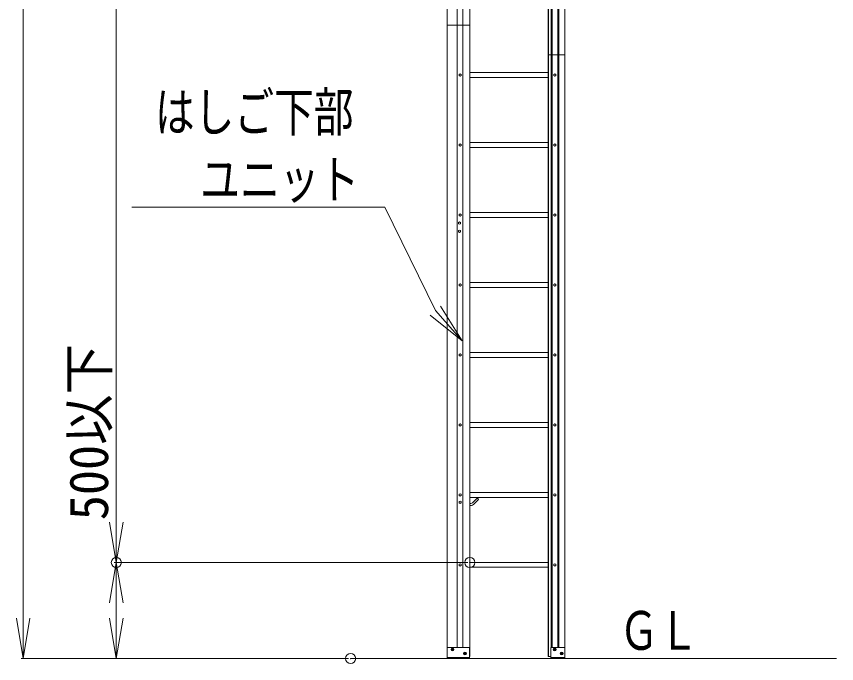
# Model space of a CAD drawing. Units: millimetres, scale not verified. Extents: x -20007 to 19993, y -13850 to 13850.
# Drawn here: x 2838 to 6897, y -7939 to -4739 of the extents above; entities that cross this region are included whole.
import ezdxf
from ezdxf.enums import TextEntityAlignment as Align

# ---------------------------------------------------------------- set-up
doc = ezdxf.new("R2010")
doc.units = ezdxf.units.MM
doc.header["$LTSCALE"] = 100
doc.header["$PDMODE"] = 32
doc.header["$PDSIZE"] = 50
for name, color, linetype, lineweight in [('0-3_0', 7, 'Continuous', 9), ('0-7_下部ユニット', 7, 'Continuous', 9), ('0-9_TEXT', 7, 'Continuous', 9), ('0-D_Defpoints', 7, 'Continuous', 9), ('1-1_中間ユニット', 6, 'Continuous', 9), ('1-5_SUNPO', 3, 'Continuous', 9)]:
    doc.layers.add(name, color=color, linetype=linetype, lineweight=lineweight)
doc.styles.add('ＭＳ ゴシック', font='')
doc.styles.get('ＭＳ ゴシック').set_extended_font_data('MS Gothic')

# ---------------------------------------------------------------- blocks, each defined once
blk = doc.blocks.new('Region476')
at = {"layer": '0-D_Defpoints'}
blk.add_circle((5502.1, -7105.2), 5, dxfattribs=at)
blk = doc.blocks.new('Region477')
at = {"layer": '0-D_Defpoints'}
blk.add_lwpolyline([(5507.1, -7108.1), (5507.1, -7102.3), (5502.1, -7099.4), (5497.1, -7102.3), (5497.1, -7108.1), (5502.1, -7111)], close=True, dxfattribs=at)
blk = doc.blocks.new('Region478')
at = {"layer": '0-D_Defpoints'}
blk.add_lwpolyline([(5507.1, -7454.1), (5507.1, -7448.3), (5502.1, -7445.4), (5497.1, -7448.3), (5497.1, -7454.1), (5502.1, -7457)], close=True, dxfattribs=at)
blk = doc.blocks.new('Region479')
at = {"layer": '0-D_Defpoints'}
blk.add_circle((5502.1, -7451.2), 5, dxfattribs=at)
blk = doc.blocks.new('Region480')
at = {"layer": '0-D_Defpoints'}
blk.add_circle((5034.1, -7105.2), 5, dxfattribs=at)
blk = doc.blocks.new('Region481')
at = {"layer": '0-D_Defpoints'}
blk.add_lwpolyline([(5029.1, -7102.3), (5029.1, -7108.1), (5034.1, -7111), (5039.1, -7108.1), (5039.1, -7102.3), (5034.1, -7099.4)], close=True, dxfattribs=at)
blk = doc.blocks.new('Region482')
at = {"layer": '0-D_Defpoints'}
blk.add_lwpolyline([(5029.1, -7138.3), (5029.1, -7144.1), (5034.1, -7147), (5039.1, -7144.1), (5039.1, -7138.3), (5034.1, -7135.4)], close=True, dxfattribs=at)
blk = doc.blocks.new('Region483')
at = {"layer": '0-D_Defpoints'}
blk.add_circle((5034.1, -7141.2), 5, dxfattribs=at)
blk = doc.blocks.new('Region484')
at = {"layer": '0-D_Defpoints'}
blk.add_circle((5034.1, -7451.2), 5, dxfattribs=at)
blk = doc.blocks.new('Region485')
at = {"layer": '0-D_Defpoints'}
blk.add_lwpolyline([(5029.1, -7448.3), (5029.1, -7454.1), (5034.1, -7457), (5039.1, -7454.1), (5039.1, -7448.3), (5034.1, -7445.4)], close=True, dxfattribs=at)
blk = doc.blocks.new('Region486')
at = {"layer": '0-D_Defpoints'}
blk.add_lwpolyline([(5507.1, -6070.1), (5507.1, -6064.3), (5502.1, -6061.4), (5497.1, -6064.3), (5497.1, -6070.1), (5502.1, -6073)], close=True, dxfattribs=at)
blk = doc.blocks.new('Region487')
at = {"layer": '0-D_Defpoints'}
blk.add_circle((5502.1, -6067.2), 5, dxfattribs=at)
blk = doc.blocks.new('Region488')
at = {"layer": '0-D_Defpoints'}
blk.add_circle((5502.1, -6413.2), 5, dxfattribs=at)
blk = doc.blocks.new('Region489')
at = {"layer": '0-D_Defpoints'}
blk.add_lwpolyline([(5507.1, -6416.1), (5507.1, -6410.3), (5502.1, -6407.4), (5497.1, -6410.3), (5497.1, -6416.1), (5502.1, -6419)], close=True, dxfattribs=at)
blk = doc.blocks.new('Region490')
at = {"layer": '0-D_Defpoints'}
blk.add_lwpolyline([(5507.1, -6762.1), (5507.1, -6756.3), (5502.1, -6753.4), (5497.1, -6756.3), (5497.1, -6762.1), (5502.1, -6765)], close=True, dxfattribs=at)
blk = doc.blocks.new('Region491')
at = {"layer": '0-D_Defpoints'}
blk.add_circle((5502.1, -6759.2), 5, dxfattribs=at)
blk = doc.blocks.new('Region492')
at = {"layer": '0-D_Defpoints'}
blk.add_lwpolyline([(5025.1, -5798.3), (5025.1, -5804.1), (5030.1, -5807), (5035.1, -5804.1), (5035.1, -5798.3), (5030.1, -5795.4)], close=True, dxfattribs=at)
blk = doc.blocks.new('Region493')
at = {"layer": '0-D_Defpoints'}
blk.add_circle((5030.1, -5801.2), 5, dxfattribs=at)
blk = doc.blocks.new('Region494')
at = {"layer": '0-D_Defpoints'}
blk.add_circle((5030.1, -5761.2), 5, dxfattribs=at)
blk = doc.blocks.new('Region495')
at = {"layer": '0-D_Defpoints'}
blk.add_lwpolyline([(5025.1, -5758.3), (5025.1, -5764.1), (5030.1, -5767), (5035.1, -5764.1), (5035.1, -5758.3), (5030.1, -5755.4)], close=True, dxfattribs=at)
blk = doc.blocks.new('Region496')
at = {"layer": '0-D_Defpoints'}
blk.add_circle((5034.1, -6067.2), 5, dxfattribs=at)
blk = doc.blocks.new('Region497')
at = {"layer": '0-D_Defpoints'}
blk.add_lwpolyline([(5029.1, -6064.3), (5029.1, -6070.1), (5034.1, -6073), (5039.1, -6070.1), (5039.1, -6064.3), (5034.1, -6061.4)], close=True, dxfattribs=at)
blk = doc.blocks.new('Region498')
at = {"layer": '0-D_Defpoints'}
blk.add_lwpolyline([(5029.1, -6410.3), (5029.1, -6416.1), (5034.1, -6419), (5039.1, -6416.1), (5039.1, -6410.3), (5034.1, -6407.4)], close=True, dxfattribs=at)
blk = doc.blocks.new('Region499')
at = {"layer": '0-D_Defpoints'}
blk.add_circle((5034.1, -6413.2), 5, dxfattribs=at)
blk = doc.blocks.new('Region500')
at = {"layer": '0-D_Defpoints'}
blk.add_circle((5034.1, -6759.2), 5, dxfattribs=at)
blk = doc.blocks.new('Region501')
at = {"layer": '0-D_Defpoints'}
blk.add_lwpolyline([(5029.1, -6756.3), (5029.1, -6762.1), (5034.1, -6765), (5039.1, -6762.1), (5039.1, -6756.3), (5034.1, -6753.4)], close=True, dxfattribs=at)
blk = doc.blocks.new('Region590')
at = {"layer": '0-D_Defpoints'}
blk.add_circle((5502.1, -5029.2), 5, dxfattribs=at)
blk = doc.blocks.new('Region591')
at = {"layer": '0-D_Defpoints'}
blk.add_lwpolyline([(5507.1, -5032.1), (5507.1, -5026.3), (5502.1, -5023.4), (5497.1, -5026.3), (5497.1, -5032.1), (5502.1, -5035)], close=True, dxfattribs=at)
blk = doc.blocks.new('Region592')
at = {"layer": '0-D_Defpoints'}
blk.add_lwpolyline([(5507.1, -5378.1), (5507.1, -5372.3), (5502.1, -5369.4), (5497.1, -5372.3), (5497.1, -5378.1), (5502.1, -5381)], close=True, dxfattribs=at)
blk = doc.blocks.new('Region593')
at = {"layer": '0-D_Defpoints'}
blk.add_circle((5502.1, -5375.2), 5, dxfattribs=at)
blk = doc.blocks.new('Region594')
at = {"layer": '0-D_Defpoints'}
blk.add_circle((5502.1, -5721.2), 5, dxfattribs=at)
blk = doc.blocks.new('Region595')
at = {"layer": '0-D_Defpoints'}
blk.add_lwpolyline([(5507.1, -5724.1), (5507.1, -5718.3), (5502.1, -5715.4), (5497.1, -5718.3), (5497.1, -5724.1), (5502.1, -5727)], close=True, dxfattribs=at)
blk = doc.blocks.new('Region598')
at = {"layer": '0-D_Defpoints'}
blk.add_lwpolyline([(5029.1, -5026.3), (5029.1, -5032.1), (5034.1, -5035), (5039.1, -5032.1), (5039.1, -5026.3), (5034.1, -5023.4)], close=True, dxfattribs=at)
blk = doc.blocks.new('Region599')
at = {"layer": '0-D_Defpoints'}
blk.add_circle((5034.1, -5029.2), 5, dxfattribs=at)
blk = doc.blocks.new('Region600')
at = {"layer": '0-D_Defpoints'}
blk.add_circle((5034.1, -5375.2), 5, dxfattribs=at)
blk = doc.blocks.new('Region601')
at = {"layer": '0-D_Defpoints'}
blk.add_lwpolyline([(5029.1, -5372.3), (5029.1, -5378.1), (5034.1, -5381), (5039.1, -5378.1), (5039.1, -5372.3), (5034.1, -5369.4)], close=True, dxfattribs=at)
blk = doc.blocks.new('Region602')
at = {"layer": '0-D_Defpoints'}
blk.add_circle((5034.1, -5721.2), 5, dxfattribs=at)
blk = doc.blocks.new('Region603')
at = {"layer": '0-D_Defpoints'}
blk.add_lwpolyline([(5029.1, -5718.3), (5029.1, -5724.1), (5034.1, -5727), (5039.1, -5724.1), (5039.1, -5718.3), (5034.1, -5715.4)], close=True, dxfattribs=at)
blk = doc.blocks.new('_OPEN')
at = {"layer": '0-3_0', "color": 3}
blk.add_line((0, 0), (-100, 0), dxfattribs=at)
blk.add_lwpolyline([(-100, 16.67), (0, 0), (-100, -16.67)], dxfattribs=at)

msp = doc.modelspace()

# ---------------------------------------------------------------- linework, layer by layer
at = {"layer": '0-3_0', "color": 4}
msp.add_line((6896.7, -7914.2), (4492.2, -7914.2), dxfattribs=at)
at = {"layer": '0-7_下部ユニット'}
for p, q in [((4969.9, -7904.2), (4969.9, -4783.2)), ((4969.9, -4783.2), (5081.9, -4783.2)), ((4969.9, -4783.2), (5081.9, -4783.2)), ((5019.1, -7859.2), (5019.1, -4783.2)), ((5046.6, -7859.2), (5046.6, -4783.2)), ((5081.9, -4783.2), (5081.9, -7904.2)), ((5469.8, -4929.2), (5469.8, -7904.2)), ((5552.1, -4929.2), (5469.8, -4929.2)), ((5552.1, -4929.2), (5469.8, -4929.2)), ((5471.3, -4929.2), (5471.3, -7904.2)), ((5484.6, -4929.2), (5484.6, -7859.2)), ((5489.6, -4929.2), (5489.6, -7859.2)), ((5517.1, -4929.2), (5517.1, -7859.2)), ((5522.1, -4929.2), (5522.1, -7859.2)), ((5552.1, -4929.2), (5552.1, -7904.2)), ((5469.8, -5017.2), (5081.9, -5017.2)), ((5469.8, -5041.2), (5081.9, -5041.2)), ((5469.8, -5363.2), (5081.9, -5363.2)), ((5469.8, -5387.2), (5081.9, -5387.2)), ((5469.8, -5709.2), (5081.9, -5709.2)), ((5469.8, -5733.2), (5081.9, -5733.2)), ((5469.8, -6055.2), (5081.9, -6055.2)), ((5469.8, -6079.2), (5081.9, -6079.2)), ((5469.8, -6401.2), (5081.9, -6401.2)), ((5469.8, -6425.2), (5081.9, -6425.2)), ((5469.8, -6747.2), (5081.9, -6747.2)), ((5469.8, -6771.2), (5081.9, -6771.2)), ((5469.8, -7093.2), (5081.9, -7093.2)), ((5469.8, -7117.2), (5081.9, -7117.2)), ((5116.8, -7122.5), (5095.6, -7143.6)), ((5123.8, -7129.6), (5103.5, -7149.9)), ((5123.8, -7125.3), (5121, -7122.5)), ((5081.9, -7147.2), (5087, -7147.2)), ((5081.9, -7157.2), (5085.9, -7157.2)), ((5469.8, -7439.2), (5081.9, -7439.2)), ((5469.8, -7463.2), (5081.9, -7463.2)), ((4969.9, -7914.2), (4969.9, -7859.2)), ((4969.9, -7859.2), (5080.9, -7859.2)), ((4993.7, -7867.7), (4996.2, -7866.3)), ((4993.7, -7867.7), (4993.7, -7870.6)), ((4993.7, -7870.6), (4996.2, -7872.1)), ((4998.7, -7867.7), (4996.2, -7866.3)), ((4998.7, -7870.6), (4996.2, -7872.1)), ((4998.7, -7867.7), (4998.7, -7870.6)), ((5080.9, -7859.2), (5080.9, -7914.2)), ((5482.1, -7859.2), (5482.1, -7914.2)), ((5552.1, -7859.2), (5482.1, -7859.2)), ((5499.6, -7867.7), (5502.1, -7866.3)), ((5499.6, -7867.7), (5499.6, -7870.6)), ((5499.6, -7870.6), (5502.1, -7872.1)), ((5504.6, -7867.7), (5502.1, -7866.3)), ((5504.6, -7870.6), (5502.1, -7872.1)), ((5504.6, -7867.7), (5504.6, -7870.6)), ((5552.1, -7859.2), (5552.1, -7914.2)), ((4969.9, -7909.2), (5080.9, -7909.2)), ((5055.4, -7887.7), (5057.9, -7886.3)), ((5055.4, -7887.7), (5055.4, -7890.6)), ((5055.4, -7890.6), (5057.9, -7892.1)), ((5060.4, -7887.7), (5057.9, -7886.3)), ((5060.4, -7890.6), (5057.9, -7892.1)), ((5060.4, -7887.7), (5060.4, -7890.6)), ((5080.9, -7904.2), (5081.9, -7904.2)), ((5482.1, -7904.2), (5469.8, -7904.2)), ((5552.1, -7909.2), (5482.1, -7909.2)), ((5533.9, -7887.7), (5536.4, -7886.3)), ((5533.9, -7887.7), (5533.9, -7890.6)), ((5533.9, -7890.6), (5536.4, -7892.1)), ((5538.9, -7887.7), (5536.4, -7886.3)), ((5538.9, -7890.6), (5536.4, -7892.1)), ((5538.9, -7887.7), (5538.9, -7890.6)), ((5080.9, -7914.2), (4969.9, -7914.2)), ((5482.1, -7914.2), (5552.1, -7914.2))]:
    msp.add_line(p, q, dxfattribs=at)
for centre, radius in [((4996.2, -7869.2), 7), ((4996.2, -7869.2), 4.36), ((4996.2, -7869.2), 2.89), ((5502.1, -7869.2), 7), ((5502.1, -7869.2), 4.36), ((5502.1, -7869.2), 2.89), ((5057.9, -7889.2), 7), ((5057.9, -7889.2), 4.36), ((5057.9, -7889.2), 2.89), ((5536.4, -7889.2), 7), ((5536.4, -7889.2), 4.36), ((5536.4, -7889.2), 2.89)]:
    msp.add_circle(centre, radius, dxfattribs=at)
for centre, radius, start, end in [((5118.9, -7124.6), 3, 45, 135), ((5121.7, -7127.4), 3, 315, 45), ((5085.9, -7132.2), 25, 270, 315), ((5085.5, -7131.3), 16, 275.5911, 309.4089)]:
    msp.add_arc(centre, radius, start, end, dxfattribs=at)
at = {"layer": '0-9_TEXT'}
msp.add_lwpolyline([(3410.4, -5683.2), (4661.4, -5683.2), (4911.4, -6193.7)], dxfattribs=at)
at = {"layer": '0-D_Defpoints'}
for p in [(3332.9, -7439.2), (5081.9, -7439.2), (4492.2, -7914.2)]:
    msp.add_point(p, dxfattribs=at)
at = {"layer": '1-1_中間ユニット'}
for p, q in [((4969.9, -4783.2), (4969.9, -1323.2)), ((5019.1, -4783.2), (5019.1, -1323.2)), ((5046.6, -4783.2), (5046.6, -1323.2)), ((5081.9, -1323.2), (5081.9, -4783.2)), ((5469.8, -1469.2), (5469.8, -4929.2)), ((5471.3, -1469.2), (5471.3, -4929.2)), ((5484.6, -1469.2), (5484.6, -4929.2)), ((5489.6, -1469.2), (5489.6, -4929.2)), ((5517.1, -1469.2), (5517.1, -4929.2)), ((5522.1, -1469.2), (5522.1, -4929.2)), ((5552.1, -1469.2), (5552.1, -4929.2))]:
    msp.add_line(p, q, dxfattribs=at)
at = {"layer": '1-5_SUNPO'}
for p, q in [((2871.8, -7714.2), (2871.8, 1206.8)), ((3332.9, -7239.2), (3332.9, 664.8)), ((3332.9, -7439.2), (3332.9, -6400.7)), ((5071.9, -7439.2), (3322.9, -7439.2)), ((5071.9, -7439.2), (3322.9, -7439.2)), ((3332.9, -7714.2), (3332.9, -7639.2)), ((4482.2, -7914.2), (2861.8, -7914.2)), ((4482.2, -7914.2), (3322.9, -7914.2))]:
    msp.add_line(p, q, dxfattribs=at)

# ---------------------------------------------------------------- block references
at = {"layer": '0-9_TEXT', "xscale": 2, "yscale": 2, "rotation": 311.4018}
msp.add_blockref('_OPEN', (5043.7, -6343.7), dxfattribs=at)
at = {"layer": '0-D_Defpoints'}
for name in ['Region598', 'Region599', 'Region591', 'Region590', 'Region601', 'Region600', 'Region592', 'Region593', 'Region603', 'Region602', 'Region595', 'Region594', 'Region495', 'Region494', 'Region492', 'Region493', 'Region497', 'Region496', 'Region486', 'Region487', 'Region498', 'Region499', 'Region489', 'Region488', 'Region501', 'Region500', 'Region490', 'Region491', 'Region481', 'Region480', 'Region477', 'Region476', 'Region482', 'Region483', 'Region485', 'Region484', 'Region478', 'Region479']:
    msp.add_blockref(name, (0, 0), dxfattribs=at)
at = {"layer": '1-5_SUNPO', "xscale": 2, "yscale": 2}
for p, rotation in [((3332.9, -7439.2), 270), ((3332.9, -7439.2), 90), ((2871.8, -7914.2), 270), ((3332.9, -7914.2), 270)]:
    msp.add_blockref('_OPEN', p, dxfattribs=dict(at, rotation=rotation))

# ---------------------------------------------------------------- texts
at = {"layer": '0-9_TEXT', "style": 'ＭＳ ゴシック', "width": 0.75}
for s, p in [('はしご下部', (3524, -5365.7)), ('ユニット', (3748, -5699)), ('ＧＬ', (5820.5, -7928.7))]:
    msp.add_text(s, height=192.1, dxfattribs=at).set_placement(p, align=Align.BOTTOM_LEFT)
at = {"layer": '1-5_SUNPO', "color": 7, "style": 'ＭＳ ゴシック', "width": 0.95}
msp.add_text('500以下', height=192.4, rotation=90, dxfattribs=at).set_placement((3349.9, -7230.6), align=Align.BOTTOM_LEFT)

doc.saveas('drawing.dxf')
